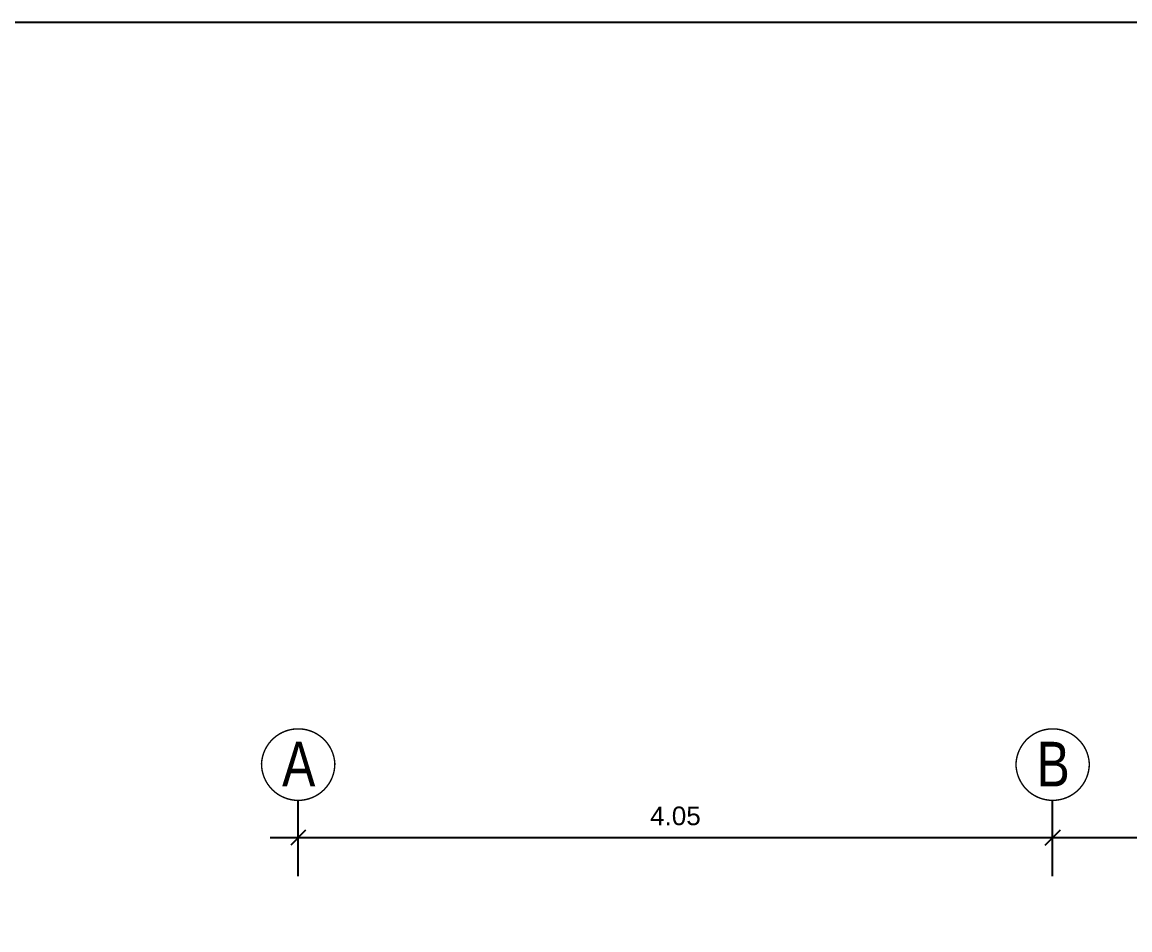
# Model space of a CAD drawing. Header units: millimetres. Extents: x 3354 to 3637, y 1117 to 1358.
# Drawn here: x 3377.47 to 3383.42, y 1192.98 to 1197.85 of the extents above; entities that cross this region are included whole.
import ezdxf

# ---------------------------------------------------------------- set-up
doc = ezdxf.new("R2010")
doc.units = ezdxf.units.MM
doc.layers.add('CASCO', color=252, linetype='Continuous', lineweight=9)
doc.styles.get("Standard").update_dxf_attribs({"font": 'arial.ttf'})
doc.styles.add('style1', font='arial.ttf')
doc.dimstyles.new('Esc  1  50', dxfattribs={"dimtxt": 0.1, "dimasz": 0.08, "dimexe": 0.2, "dimexo": 0.15, "dimgap": 0.065, "dimtad": 1, "dimzin": 4, "dimdsep": 46, "dimtxsty": 'Standard', "dimblk": 'OBLIQUE', "dimcen": 0.12, "dimdle": 0.15, "dimadec": 0, "dimazin": 0, "dimtfac": 1, "dimtix": 1, "dimtmove": 0, "dimatfit": 3, "dimldrblk": 'OBLIQUE', "dimfxl": 1, "dimarcsym": 0})

# ---------------------------------------------------------------- blocks, each defined once
blk = doc.blocks.new('_Oblique')
at = {"color": 0, "linetype": 'ByBlock', "lineweight": -2}
blk.add_line((-0.5, -0.5), (0.5, 0.5), dxfattribs=at)
blk = doc.blocks.new('*D285')
at = {"layer": 'CASCO', "color": 0, "lineweight": -2, "transparency": 16777216}
for p, q in [((3356.3363, 1272.6032), (3356.3363, 1273.0099)), ((3360.3863, 1272.6032), (3360.3863, 1273.0099)), ((3356.1863, 1272.8099), (3360.5363, 1272.8099))]:
    blk.add_line(p, q, dxfattribs=at)
at = {"layer": 'Defpoints', "color": 0, "transparency": 16777216}
for p in [(3360.3863, 1272.8099), (3356.3363, 1272.4532), (3360.3863, 1272.4532)]:
    blk.add_point(p, dxfattribs=at)
at = {"layer": 'CASCO', "color": 0, "lineweight": -2, "transparency": 16777216, "xscale": 0.08, "yscale": 0.08, "zscale": 0.08, "rotation": 180}
blk.add_blockref('_Oblique', (3356.3363, 1272.8099), dxfattribs=at)
at = {"layer": 'CASCO', "color": 0, "lineweight": -2, "transparency": 16777216, "xscale": 0.08, "yscale": 0.08, "zscale": 0.08}
blk.add_blockref('_Oblique', (3360.3863, 1272.8099), dxfattribs=at)
at = {"layer": 'CASCO', "color": 0, "transparency": 16777216, "insert": (3358.3613, 1272.9259), "char_height": 0.1, "attachment_point": 5}
blk.add_mtext('4.05', dxfattribs=at)
blk = doc.blocks.new('*D286')
at = {"layer": 'CASCO', "color": 0, "lineweight": -2, "transparency": 16777216}
for p, q in [((3360.3863, 1272.6032), (3360.3863, 1273.0099)), ((3364.4363, 1272.6032), (3364.4363, 1273.0099)), ((3360.2363, 1272.8099), (3364.5863, 1272.8099))]:
    blk.add_line(p, q, dxfattribs=at)
at = {"layer": 'Defpoints', "color": 0, "transparency": 16777216}
for p in [(3364.4363, 1272.8099), (3360.3863, 1272.4532), (3364.4363, 1272.4532)]:
    blk.add_point(p, dxfattribs=at)
at = {"layer": 'CASCO', "color": 0, "lineweight": -2, "transparency": 16777216, "xscale": 0.08, "yscale": 0.08, "zscale": 0.08, "rotation": 180}
blk.add_blockref('_Oblique', (3360.3863, 1272.8099), dxfattribs=at)
at = {"layer": 'CASCO', "color": 0, "lineweight": -2, "transparency": 16777216, "xscale": 0.08, "yscale": 0.08, "zscale": 0.08}
blk.add_blockref('_Oblique', (3364.4363, 1272.8099), dxfattribs=at)
at = {"layer": 'CASCO', "color": 0, "transparency": 16777216, "insert": (3362.4113, 1272.9259), "char_height": 0.1, "attachment_point": 5}
blk.add_mtext('4.05', dxfattribs=at)
blk = doc.blocks.new('1PIDS')
at = {"layer": 'CASCO', "ltscale": 2, "const_width": 0.0076}
for points in [[(3356.5331, 1273.2067, 0.951688), (3356.1394, 1273.2067, 1)], [(3360.5831, 1273.2067, 0.951688), (3360.1894, 1273.2067, 1)]]:
    blk.add_lwpolyline(points, format="xyb", close=True, dxfattribs=at)
at = {"layer": 'CASCO', "style": 'style1', "width": 0.8}
for s, p in [('A', (3356.2496, 1273.0845)), ('B', (3360.2996, 1273.0845))]:
    blk.add_text(s, height=0.24, dxfattribs=at).set_placement(p)
at = {"layer": 'CASCO'}
for base, p1, p2, picture, middle in [((3360.3863, 1272.8099), (3356.3363, 1272.4532), (3360.3863, 1272.4532), '*D285', (3358.3613, 1272.9259)), ((3364.4363, 1272.8099), (3360.3863, 1272.4532), (3364.4363, 1272.4532), '*D286', (3362.4113, 1272.9259))]:
    dim = blk.add_linear_dim(base=base, p1=p1, p2=p2, dimstyle='Esc  1  50', dxfattribs=at)
    dim.commit()
    dim.dimension.update_dxf_attribs({"geometry": picture, "text_midpoint": middle})

msp = doc.modelspace()

# ---------------------------------------------------------------- linework, layer by layer
at = {"ltscale": 2}
msp.add_lwpolyline([(3353.9894, 1197.8534), (3406.9819, 1197.8534), (3406.9819, 1161.7493), (3353.9894, 1161.7493)], close=True, dxfattribs=at)

# ---------------------------------------------------------------- block references
msp.add_blockref('1PIDS', (22.6178, -79.336))

doc.saveas('drawing.dxf')
